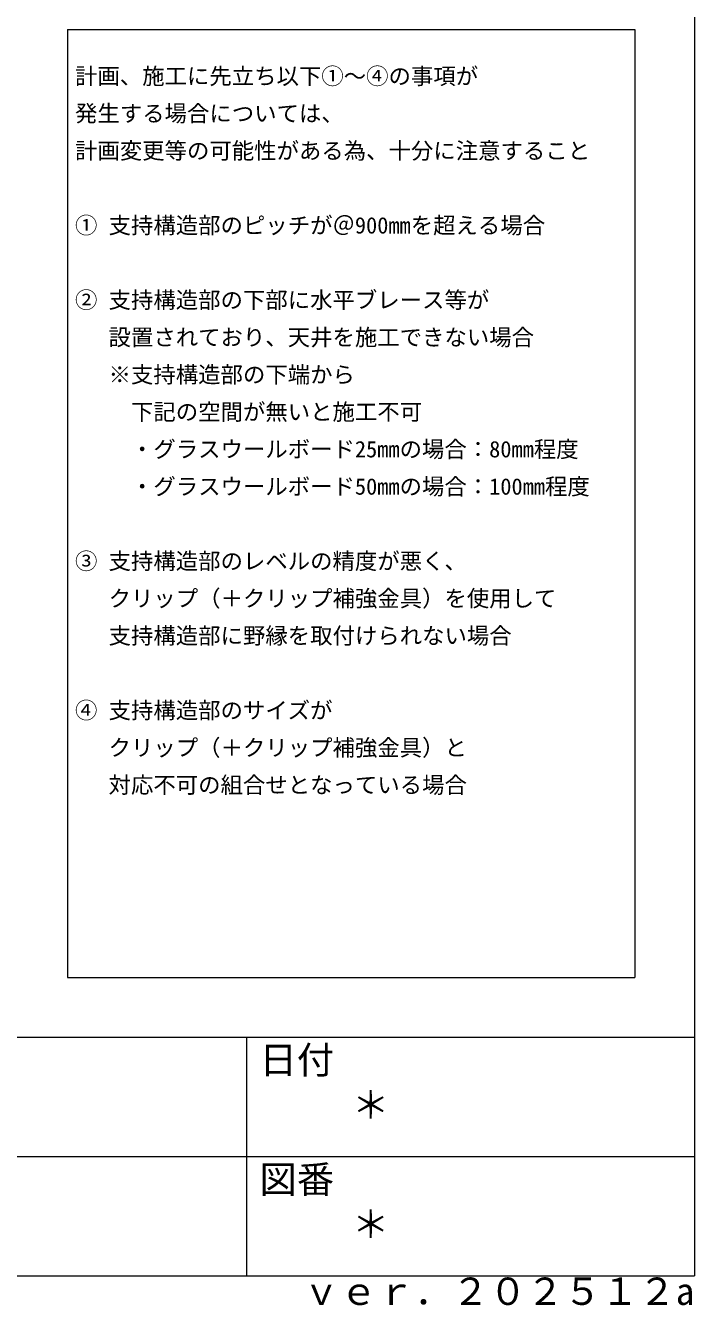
# Model space of a CAD drawing. Units: millimetres on the paper, enlarged 10 times. Extents: x -5334 to 1950, y -1347 to 20312.
# Drawn here: x 1502 to 1950, y -1345 to -487 of the extents above; entities that cross this region are included whole.
import ezdxf
from ezdxf.enums import TextEntityAlignment as Align

# ---------------------------------------------------------------- set-up
doc = ezdxf.new("R2010")
doc.units = ezdxf.units.MM
doc.header["$LTSCALE"] = 10
doc.layers.add('F-3_野縁', color=3, linetype='Continuous', lineweight=18)
doc.layers.add('F-6_文字', color=7, linetype='Continuous', lineweight=18)
doc.styles.add('ＭＳ ゴシック', font='')
doc.styles.get('ＭＳ ゴシック').set_extended_font_data('MS Gothic')

msp = doc.modelspace()

# ---------------------------------------------------------------- linework, layer by layer
at = {"layer": 'F-3_野縁'}
for p, q in [((1950, 1325), (1950, -1325)), ((1530, -489.82), (1910, -489.82)), ((1530, -489.82), (1530, -1125)), ((1910, -489.82), (1910, -1125)), ((1530, -1125), (1910, -1125)), ((-1950, -1165), (1950, -1165)), ((-1950, -1325), (1950, -1325))]:
    msp.add_line(p, q, dxfattribs=at)
at = {"layer": 'F-3_野縁', "color": 7}
for p, q in [((1650, -1165), (1650, -1325)), ((100, -1245), (1950, -1245))]:
    msp.add_line(p, q, dxfattribs=at)

# ---------------------------------------------------------------- texts
at = {"layer": 'F-6_文字', "style": 'ＭＳ ゴシック'}
for s, height, p in [('計画、施工に先立ち以下①～④の事項が', 11, (1535, -529.84)), ('発生する場合については、', 11, (1535, -554.84)), ('計画変更等の可能性がある為、十分に注意すること', 11, (1535, -579.84)), ('① 支持構造部のピッチが＠900mmを超える場合', 11, (1535, -629.84)), ('② 支持構造部の下部に水平ブレース等が', 11, (1535, -679.84)), ('\u3000 設置されており、天井を施工できない場合', 11, (1535, -704.84)), ('\u3000 ※支持構造部の下端から', 11, (1535, -729.84)), (' \u3000\u3000下記の空間が無いと施工不可', 11, (1535, -754.84)), ('\u3000 \u3000・グラスウールボード25mmの場合：80mm程度', 11, (1535, -779.84)), (' \u3000\u3000・グラスウールボード50mmの場合：100mm程度', 11, (1535, -804.84)), ('③ 支持構造部のレベルの精度が悪く、', 11, (1535, -854.84)), ('\u3000 クリップ（＋クリップ補強金具）を使用して', 11, (1535, -879.84)), ('\u3000 支持構造部に野縁を取付けられない場合', 11, (1535, -904.84)), ('④ 支持構造部のサイズが', 11, (1535, -954.84)), ('\u3000 クリップ（＋クリップ補強金具）と', 11, (1535, -979.84)), ('\u3000 対応不可の組合せとなっている場合', 11, (1535, -1004.84)), ('日付', 18.33, (1658.63, -1195)), ('＊', 18.33, (1720.63, -1225)), ('図番', 18.33, (1658.63, -1275)), ('＊', 18.33, (1720.63, -1305)), ('ｖｅｒ．２０２５１２a', 18.33, (1687.5, -1350))]:
    msp.add_text(s, height=height, dxfattribs=at).set_placement(p, align=Align.BOTTOM_LEFT)

doc.saveas('drawing.dxf')
